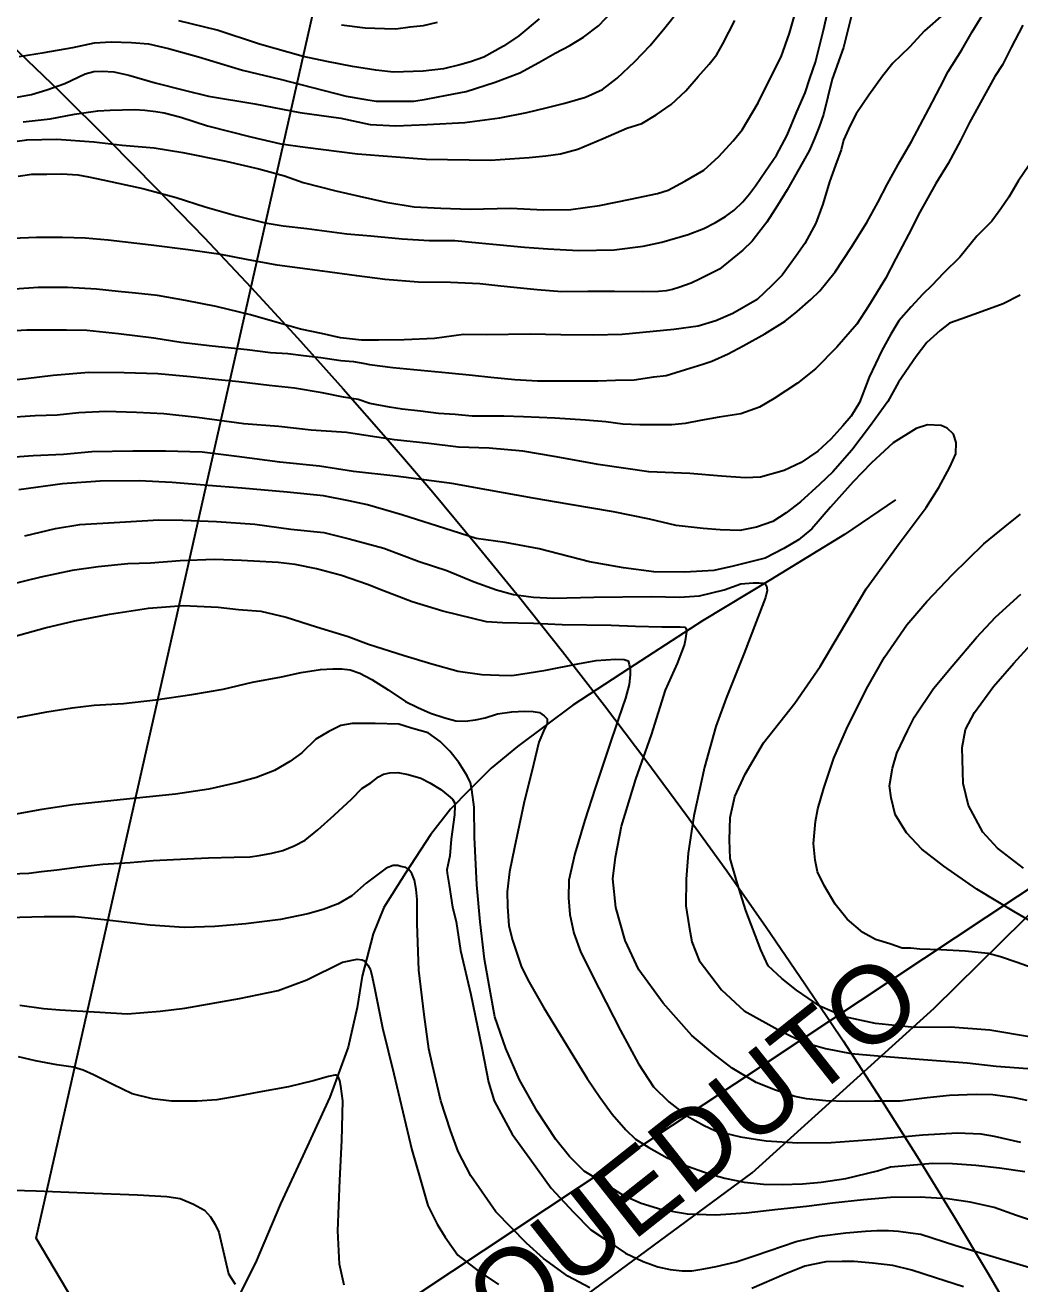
# Model space of a CAD drawing. Header units: millimetres. Extents: x 548366 to 1117317, y 7446967 to 14899125.
# Drawn here: x 555748.2 to 556096.9, y 7456425.4 to 7456866.6 of the extents above; entities that cross this region are included whole.
import ezdxf

# ---------------------------------------------------------------- set-up
doc = ezdxf.new("R2010")
doc.units = ezdxf.units.MM
doc.header["$MEASUREMENT"] = 0
for name, color, linetype in [('AQUEDUTO', 7, 'Continuous'), ('CURVA_INTERMEDIÁRIA', 32, 'Continuous'), ('CURVA_MESTRA', 36, 'Continuous'), ('ENERGIA', 7, 'Continuous'), ('RADIAIS', 222, 'Continuous'), ('RIO_PERMANENTE', 4, 'Continuous')]:
    doc.layers.add(name, color=color, linetype=linetype)
doc.styles.add('ARIAL', font='ARIAL.TTF')

msp = doc.modelspace()

# ---------------------------------------------------------------- linework, layer by layer
at = {"layer": 'AQUEDUTO', "ltscale": 5}
msp.add_lwpolyline([(555922.08, 7456404.56), (556003.1, 7456464.32), (556066.84, 7456521.98), (556153.43, 7456607.28), (556203.94, 7456649.33), (556278.51, 7456726.22), (556315.79, 7456762.26), (556394.39, 7456852.03), (556447.31, 7456908.49), (556465.35, 7456924.11), (556523.07, 7456962.56), (556551.94, 7456986.58), (556569.97, 7457014.21), (556589.22, 7457051.46), (556693.39, 7457302.63), (556721.05, 7457355.49), (556741.5, 7457411.96)], dxfattribs=at)
at = {"layer": 'CURVA_INTERMEDIÁRIA'}
for points, elevation in [([(555742.81, 7456759.44), (555748.73, 7456759.77), (555755.89, 7456759.77), (555762.73, 7456759.77), (555769.81, 7456759.69), (555780.91, 7456758.56), (555793.3, 7456756.95), (555802.76, 7456755.49), (555813.7, 7456754.2), (555826.01, 7456752.91), (555834.21, 7456751.87), (555840.25, 7456751.47), (555845.77, 7456750.74), (555851.8, 7456750.09), (555858.88, 7456749.05), (555863.3, 7456748.73), (555867.32, 7456748), (555868.85, 7456747.6), (555877.06, 7456746.64), (555886.87, 7456745.67), (555896.68, 7456744.71), (555905.05, 7456743.9), (555911.46, 7456743.24), (555919.9, 7456742.44), (555927.79, 7456741.96), (555938, 7456741.96), (555948.94, 7456741.96), (555955.19, 7456742.14), (555961.7, 7456742.22), (555968.62, 7456743.27), (555972.88, 7456743.83), (555979.72, 7456745.84), (555985.75, 7456747.77), (555988.89, 7456748.81), (555994.68, 7456751.39), (555999.95, 7456754.16), (556007.51, 7456758.42), (556014.67, 7456762.84), (556018.77, 7456766.21), (556023.6, 7456770.47), (556026.74, 7456773.45), (556029.23, 7456776.5), (556032.15, 7456780.09), (556037.78, 7456788.69), (556043.25, 7456797.37), (556047.11, 7456804.44), (556050.51, 7456811.01), (556054.85, 7456818.81), (556058.87, 7456825.8), (556064.98, 7456837.21), (556068.95, 7456844.84), (556071.76, 7456850.39), (556076.51, 7456857.94), (556080.13, 7456864.21), (556085.2, 7456872.41)], 290), ([(555745.72, 7456813.7), (555750.53, 7456814.35), (555755.84, 7456814.35), (555761.07, 7456814.51), (555766.7, 7456814.1), (555770.4, 7456813.46), (555775.47, 7456812.42), (555783.52, 7456810.65), (555789.39, 7456809.36), (555795.1, 7456807.83), (555801.11, 7456806.2), (555811.25, 7456802.91), (555821.87, 7456799.93), (555832.32, 7456797.36), (555838.68, 7456796.24), (555846.96, 7456795.27), (555860.94, 7456793.42), (555869.31, 7456792.7), (555880.33, 7456791.73), (555889.82, 7456791.09), (555898.83, 7456791.09), (555907.17, 7456790.35), (555912.16, 7456789.87), (555923.18, 7456788.75), (555931.39, 7456788.18), (555942.17, 7456787.62), (555954.72, 7456787.86), (555964.83, 7456789.18), (555971.43, 7456790.47), (555980.6, 7456793.2), (555986.07, 7456795.37), (555990.25, 7456797.38), (555993.71, 7456799.47), (555996.77, 7456801.72), (555999.75, 7456804.7), (556002.08, 7456807.43), (556004.25, 7456810.24), (556007.71, 7456815.47), (556011.59, 7456821), (556015.37, 7456828.07), (556018.75, 7456836.19), (556021.65, 7456842.86), (556023.26, 7456847.85), (556025.2, 7456853.62), (556026.25, 7456857.88), (556028.1, 7456864.87), (556029.87, 7456873.07)], 320), ([(555741.14, 7456825.35), (555748.79, 7456826.36), (555759.3, 7456826.64), (555772.29, 7456825.72), (555782.24, 7456824.52), (555793.36, 7456823.58), (555803.41, 7456821.93), (555818.52, 7456818.89), (555830.13, 7456816.22), (555839.06, 7456813.73), (555845.66, 7456811.41), (555857.08, 7456808.55), (555865.28, 7456806.62), (555874.68, 7456804.6), (555884.54, 7456802.94), (555893.85, 7456802.39), (555904.23, 7456802.11), (555918.33, 7456802.39), (555929.94, 7456801.83), (555939.43, 7456802.02), (555949.56, 7456803.4), (555960.34, 7456805.61), (555969.89, 7456807.59), (555973.58, 7456808.79), (555979.47, 7456811.92), (555986.11, 7456815.78), (555991.36, 7456820.57), (555996.34, 7456826.1), (555999.56, 7456829.96), (556005.18, 7456839.35), (556009.79, 7456848.84), (556013.22, 7456855.45), (556016.17, 7456863.74), (556018.47, 7456871.93)], 330), ([(556037.84, 7456869.96), (556035.09, 7456858.81), (556031.07, 7456847.72), (556028.02, 7456835.26), (556026.48, 7456831.01), (556024.87, 7456826.83), (556023.1, 7456822.73), (556020.93, 7456818.79), (556015.29, 7456808.9), (556011.92, 7456803.43), (556008.22, 7456797.57), (556005.38, 7456793.96), (556003.04, 7456790.83), (555999.82, 7456787.69), (555996.04, 7456784.64), (555991.54, 7456781.1), (555987.84, 7456779.17), (555984.62, 7456777.56), (555981.72, 7456776.2), (555977.3, 7456774.67), (555975.13, 7456773.95), (555972.87, 7456773.46), (555970.22, 7456773.22), (555964.59, 7456773.14), (555954.8, 7456773.29), (555945.47, 7456773.21), (555936.38, 7456773.13), (555927.69, 7456773.77), (555920.61, 7456774.5), (555914.98, 7456775.14), (555907.62, 7456775.88), (555897.32, 7456776.44), (555885.97, 7456776.52), (555874.39, 7456777.41), (555864.44, 7456778.7), (555852.37, 7456780.31), (555836.52, 7456782.48), (555825.82, 7456784.41), (555816.81, 7456786.18), (555805.34, 7456787.8), (555792.31, 7456789.48), (555777.34, 7456791.17), (555769.22, 7456791.98), (555761.28, 7456792.2), (555752.11, 7456792.2), (555743.66, 7456791.8)], 310), ([(555746.08, 7456855.6), (555754.81, 7456857), (555764.85, 7456858.79), (555772.45, 7456860.38), (555778.36, 7456860.75), (555785.49, 7456860.47), (555791.4, 7456860), (555798.4, 7456858.37), (555809, 7456855.47), (555824.39, 7456850.87), (555837.62, 7456847.69), (555848.97, 7456844.69), (555860.77, 7456841.69), (555866.87, 7456840.66), (555871.19, 7456839.91), (555876.72, 7456839.91), (555884.42, 7456840), (555888.73, 7456840.66), (555895.96, 7456842.06), (555902.81, 7456843.38), (555912.94, 7456846.66), (555921.57, 7456849.94), (555928.29, 7456853.55), (555934.02, 7456856.73), (555939.08, 7456859.45), (555943.96, 7456862.36), (555949.22, 7456866.3), (555954.1, 7456871.55)], 360), ([(555747.46, 7456832.67), (555756.94, 7456833.8), (555765.48, 7456835.39), (555770.35, 7456836.14), (555773.64, 7456836.61), (555777.95, 7456836.8), (555786.57, 7456836.99), (555790.14, 7456836.8), (555793.98, 7456836.33), (555796.89, 7456835.86), (555802.71, 7456834.36), (555812.09, 7456831.36), (555827.29, 7456827.43), (555837.86, 7456825.04), (555846.4, 7456823.82), (555864.69, 7456821.48), (555888.81, 7456819.6), (555911.3, 7456819.23), (555924.82, 7456820.17), (555930.73, 7456820.73), (555935.89, 7456821.48), (555941.99, 7456823.17), (555950.81, 7456826.83), (555959.16, 7456830.49), (555964.32, 7456832.17), (555969.38, 7456835.17), (555974.6, 7456838.8), (555979.76, 7456843.58), (555984.17, 7456848.55), (555988.01, 7456852.87), (555990.64, 7456856.33), (555992.8, 7456860.09), (555996.93, 7456868.22)], 340), ([(555928.35, 7456868.82), (555921.22, 7456862.82), (555915.87, 7456859.26), (555909.02, 7456855.32), (555904.33, 7456853.73), (555900.53, 7456852.67), (555894.81, 7456851.26), (555887.68, 7456850.51), (555877.36, 7456850.14), (555871.07, 7456850.79), (555862.91, 7456852.1), (555853.9, 7456853.89), (555845.64, 7456855.57), (555830.3, 7456859.91), (555815.47, 7456864.79), (555802.05, 7456868.07)], 370), ([(556097.9, 7456866.55), (556093.85, 7456858.78), (556090.79, 7456852.74), (556088.12, 7456848.63), (556084.97, 7456842.84), (556079.26, 7456832.42), (556076.03, 7456826.22), (556071.71, 7456818.14), (556067.49, 7456811.11), (556061.86, 7456801.02), (556057.8, 7456793.24), (556053.39, 7456784.75), (556049.75, 7456777.8), (556043.87, 7456768.04), (556039.73, 7456761.75), (556032.74, 7456753.75), (556025.21, 7456746.14), (556018.91, 7456741.1), (556010.72, 7456735.72), (556005.67, 7456732.74), (555999.13, 7456730.34), (555991.43, 7456729.19), (555984.91, 7456728.02), (555979.61, 7456727.02), (555974.89, 7456726.53), (555968.85, 7456726.44), (555963.72, 7456726.44), (555957.76, 7456726.78), (555951.8, 7456727.52), (555944.59, 7456728.18), (555933.92, 7456728.84), (555922.84, 7456729.34), (555915.97, 7456729.59), (555910.67, 7456729.59), (555904.88, 7456729.59), (555898.92, 7456730.09), (555893.12, 7456730.5), (555886.75, 7456731.25), (555880.38, 7456731.99), (555875.91, 7456732.74), (555869.04, 7456733.98), (555864.9, 7456735.38), (555859.78, 7456736.23), (555852.33, 7456737.72), (555842.56, 7456739.29), (555833.7, 7456740.29), (555823.11, 7456741.61), (555814.74, 7456742.44), (555806.14, 7456743.35), (555794.73, 7456744.42), (555782.9, 7456744.75), (555770.48, 7456744.83), (555758.06, 7456743.76), (555748.38, 7456742.6), (555738.86, 7456741.61)], 280), ([(555859.13, 7456866.75), (555867.37, 7456865.69), (555874.11, 7456865.42), (555878.1, 7456865.33), (555883.15, 7456866.04), (555887.85, 7456866.48), (555892.72, 7456867.63)], 380), ([(556100.03, 7456817.45), (556096.35, 7456811.89), (556092.99, 7456806.33), (556090.26, 7456802.24), (556087.01, 7456797.94), (556081.86, 7456792.59), (556075.88, 7456785.25), (556070.1, 7456779.69), (556066.01, 7456775.28), (556062.83, 7456772.25), (556058.84, 7456767.85), (556054.43, 7456762.92), (556051.7, 7456758.3), (556048.55, 7456752.53), (556044.03, 7456743.19), (556040.67, 7456734.38), (556037.71, 7456729.59), (556034.87, 7456726.13), (556030.57, 7456721.52), (556026.05, 7456717.32), (556020.28, 7456713.33), (556014.3, 7456710.5), (556006, 7456708.19), (556000.65, 7456707.88), (555992.28, 7456708.5), (555981.15, 7456709.44), (555966.77, 7456710.07), (555949.03, 7456712.59), (555934.37, 7456715.32), (555922.61, 7456717.32), (555910.85, 7456718.26), (555900.04, 7456718.68), (555889.75, 7456719.94), (555877.68, 7456721.2), (555869.1, 7456722.56), (555860.8, 7456723.82), (555848.41, 7456724.66), (555837.07, 7456725.92), (555824.89, 7456726.86), (555808.44, 7456729.07), (555796.79, 7456730.33), (555787.23, 7456730.85), (555776.52, 7456731.17), (555766.97, 7456730.75), (555759.41, 7456729.91), (555751.64, 7456729.7), (555741.25, 7456728.96)], 270), ([(556097, 7456772), (556091.02, 7456768.95), (556084.93, 7456766.65), (556076.53, 7456763.6), (556072.26, 7456762.15), (556069.01, 7456759.53), (556064.29, 7456755.33), (556060.51, 7456750.4), (556054.31, 7456741.48), (556050.64, 7456734.67), (556044.55, 7456726.27), (556038.04, 7456717.56), (556031.32, 7456710.01), (556026.67, 7456705.54), (556019.95, 7456699.45), (556015.02, 7456695.68), (556010.29, 7456692.63), (556004.62, 7456690.64), (555998.74, 7456689.49), (555991.81, 7456689.7), (555985.83, 7456690.12), (555976.41, 7456691.26), (555967.07, 7456693.46), (555954.47, 7456695.98), (555939.25, 7456698.6), (555926.33, 7456700.81), (555909.99, 7456703.75), (555897.81, 7456705.96), (555878.18, 7456708.47), (555863.27, 7456710.15), (555851.33, 7456711.95), (555837.47, 7456713.41), (555822.36, 7456715.41), (555810.28, 7456716.88), (555797.37, 7456717.3), (555785.96, 7456717.3), (555771.58, 7456716.99), (555761.6, 7456716.15), (555751, 7456715.63), (555736.61, 7456714.58)], 260), ([(555748.05, 7456687.58), (555758.86, 7456690.21), (555767.37, 7456691.57), (555781.33, 7456692.41), (555795.06, 7456693.23), (555803.46, 7456693.13), (555815.22, 7456692.6), (555828.66, 7456691.66), (555841.36, 7456689.98), (555852.91, 7456688.72), (555861.8, 7456686.58), (555873.87, 7456683.23), (555886.36, 7456678.61), (555896.02, 7456675.46), (555905.58, 7456671.48), (555913.45, 7456668.65), (555919.33, 7456667.07), (555926.37, 7456666.13), (555933.46, 7456665.71), (555947.53, 7456666.03), (555967.79, 7456666.34), (555977.52, 7456666.11), (555984.55, 7456666.53), (555993.27, 7456668.63), (555999.04, 7456670.73), (556003.45, 7456671.15), (556005.55, 7456671.15), (556006.92, 7456671.04), (556007.65, 7456670.73), (556008.07, 7456670), (556008.28, 7456668.42), (556007.76, 7456666.01), (556004.5, 7456657.41), (556000.3, 7456646.5), (555993.88, 7456630.67), (555990.31, 7456620.7), (555986.32, 7456606.44), (555982.64, 7456589.48), (555980.65, 7456576.37), (555979.91, 7456567.24), (555979.81, 7456557.91), (555980.98, 7456550.48), (555981.92, 7456545.23), (555984.44, 7456538.73), (555992.32, 7456528.45), (556000.19, 7456521.1), (556013.1, 7456513.97), (556021.35, 7456510.02), (556028.7, 7456507.92), (556037.73, 7456506.14), (556047.07, 7456505.3), (556061.56, 7456504.15), (556078.42, 7456502.88), (556088.61, 7456501.73), (556099.74, 7456500.89)], 240), ([(556100.9, 7456536.23), (556096, 7456537.99), (556090.08, 7456540.02), (556085.82, 7456541.13), (556077.68, 7456541.96), (556069.17, 7456542.52), (556061.86, 7456542.7), (556058.64, 7456543.08), (556055.68, 7456543.08), (556051.34, 7456544.56), (556046.34, 7456546.13), (556041.9, 7456548.53), (556036.35, 7456553.25), (556032.1, 7456558.42), (556028.3, 7456564.99), (556025.99, 7456569.79), (556025.16, 7456573.95), (556024.6, 7456579.77), (556025.25, 7456587.43), (556026.08, 7456591.87), (556028.12, 7456599.17), (556031.73, 7456609.61), (556036.07, 7456619.87), (556043.12, 7456633.91), (556049.41, 7456645), (556057.28, 7456656.37), (556064.31, 7456664.6), (556073.32, 7456674.01), (556084.32, 7456684.82), (556091.72, 7456690.83), (556097.09, 7456695.17)], 260), ([(556099.4, 7456489.65), (556094.99, 7456490.59), (556087.43, 7456491.64), (556081.55, 7456491.75), (556072.21, 7456491.43), (556064.44, 7456490.59), (556054.91, 7456489.44), (556045.99, 7456489.44), (556036.23, 7456489.34), (556028.88, 7456489.55), (556022.05, 7456490.18), (556018.06, 7456491.02), (556011.24, 7456493.22), (556004.41, 7456495.95), (555996.01, 7456500.98), (555989.4, 7456506.12), (555981.9, 7456512.49), (555971.82, 7456523.82), (555963.31, 7456535.46), (555958.49, 7456545.74), (555955.31, 7456557.36), (555954.16, 7456567.33), (555955.1, 7456574.99), (555957.2, 7456585.79), (555962.26, 7456602.25), (555967.72, 7456617.88), (555972.65, 7456633.51), (555976.87, 7456642.82), (555979.28, 7456649.22), (555979.81, 7456651.64), (555980.12, 7456654.05), (555980.02, 7456654.89), (555979.6, 7456655.41), (555977.81, 7456655.52), (555971.41, 7456655.62), (555962.17, 7456655.83), (555953.56, 7456656.15), (555936.47, 7456656.35), (555926.39, 7456656.88), (555915.57, 7456657.09), (555909.9, 7456657.4), (555905.07, 7456658.66), (555894.58, 7456661.18), (555883.87, 7456664.43), (555873.79, 7456668.31), (555868.16, 7456670.56), (555859.13, 7456673.71), (555850.31, 7456676.02), (555842.86, 7456677.49), (555836.87, 7456678.22), (555824.07, 7456678.96), (555814.51, 7456679.27), (555802.57, 7456678.84), (555792.17, 7456678), (555784.19, 7456677.79), (555773.8, 7456676.74), (555764.67, 7456675.49), (555753.64, 7456673.07), (555742.72, 7456670.45)], 230), ([(556106.64, 7456548.99), (556094.8, 7456555.92), (556081.85, 7456563.77), (556070.29, 7456571.82), (556062.47, 7456577.71), (556057.2, 7456583.53), (556053.13, 7456589.91), (556051.74, 7456595.73), (556051.19, 7456599.98), (556052.3, 7456606.18), (556053.78, 7456611.35), (556057.49, 7456619.28), (556059.99, 7456624.09), (556066.56, 7456634.07), (556073.13, 7456641.93), (556081.64, 7456652), (556088.32, 7456659.09), (556097.29, 7456667.14)], 270), ([(555742.54, 7456651.82), (555755.22, 7456655.33), (555765.62, 7456657.84), (555777.79, 7456660.15), (555791.44, 7456662.25), (555803.62, 7456663.2), (555815.87, 7456662.54), (555823.01, 7456661.81), (555830.78, 7456661.18), (555839.71, 7456659.08), (555850.31, 7456655.72), (555861.44, 7456652.26), (555868.53, 7456649.6), (555881.02, 7456645.61), (555890.78, 7456642.68), (555900.02, 7456640.16), (555908.32, 7456639), (555914.3, 7456638.69), (555918.82, 7456638.58), (555924.17, 7456639.42), (555930.75, 7456640.47), (555941.88, 7456642.67), (555948.39, 7456643.93), (555955.11, 7456644.35), (555958.15, 7456644.25), (555959.52, 7456643.72), (555959.94, 7456642.46), (555960.25, 7456640.99), (555960.25, 7456638.9), (555959.94, 7456635.43), (555958.68, 7456630.71), (555956.16, 7456623.58), (555952.59, 7456612.77), (555948.05, 7456599.15), (555944.38, 7456587.92), (555940.91, 7456576.17), (555938.81, 7456566.83), (555938.61, 7456560.67), (555939.13, 7456554.9), (555940.5, 7456548.29), (555943.02, 7456541.47), (555949.42, 7456528.77), (555956.89, 7456514.22), (555963.19, 7456502.47), (555968.44, 7456494.39), (555973.79, 7456489.14), (555980.2, 7456484.32), (555985.97, 7456480.96), (555990.24, 7456479.04), (555998.96, 7456476.94), (556007.98, 7456475.47), (556019.01, 7456474.85), (556030.77, 7456474.95), (556046.52, 7456476.1), (556062.89, 7456477.57), (556075.06, 7456478.3), (556083.25, 7456477.98), (556087.87, 7456477.15), (556097.1, 7456475.05)], 220), ([(556098.14, 7456571.1), (556089.04, 7456578.09), (556083.95, 7456583.73), (556078.86, 7456593.07), (556077.01, 7456600.74), (556076.64, 7456613.4), (556077.85, 7456619.68), (556081, 7456625.68), (556087.66, 7456634.73), (556094.78, 7456642.96), (556100.7, 7456649.52)], 280), ([(555745.44, 7456623.95), (555755.75, 7456625.93), (555764.65, 7456627.33), (555772.4, 7456628.23), (555782.61, 7456628.83), (555793.9, 7456630.06), (555806.6, 7456631.96), (555817.56, 7456633.85), (555827.86, 7456636.24), (555837.99, 7456638.15), (555844.92, 7456639.71), (555851.76, 7456640.78), (555856.05, 7456640.95), (555859.18, 7456640.95), (555862.15, 7456640.62), (555865.53, 7456639.47), (555869.73, 7456637.24), (555875.42, 7456633.62), (555881.52, 7456629.5), (555885.89, 7456627.36), (555890.34, 7456625.38), (555895.29, 7456623.73), (555899.16, 7456622.75), (555902.46, 7456622.58), (555906.09, 7456623.08), (555909.45, 7456623.79), (555913.73, 7456625.19), (555918.76, 7456625.85), (555923.21, 7456626.09), (555926.26, 7456626.01), (555928.49, 7456625.6), (555930.14, 7456624.45), (555931.13, 7456623.38), (555931.13, 7456622.55), (555931.13, 7456621.73), (555930.3, 7456619.92), (555928.24, 7456615.3), (555926.35, 7456607.4), (555923.04, 7456593.74), (555919.74, 7456578.34), (555917.93, 7456569.85), (555917.18, 7456562.78), (555917.26, 7456557.67), (555917.76, 7456550.84), (555919.08, 7456545.81), (555922.21, 7456536.34), (555924.85, 7456531.15), (555929.98, 7456522.11), (555935.75, 7456512.8), (555941.44, 7456503.49), (555945.15, 7456497.32), (555949.62, 7456490.82), (555953.99, 7456484.81), (555958.77, 7456479.37), (555962.15, 7456476.08), (555966.77, 7456473.19), (555973.2, 7456469.57), (555978.72, 7456467.18), (555988.03, 7456463.97), (555993.45, 7456462.44), (556000.21, 7456461.04), (556006.97, 7456460.3), (556013.57, 7456460.22), (556020.66, 7456460.38), (556027.25, 7456461.04), (556035.83, 7456462.36), (556046.95, 7456464.99), (556051.56, 7456466.34), (556058.32, 7456467), (556066.31, 7456467.66), (556073.32, 7456467.57), (556081.4, 7456467), (556089.72, 7456466.01), (556098.63, 7456464.77)], 210), ([(555736.9, 7456568.9), (555749.43, 7456569.39), (555753.88, 7456569.88), (555759.29, 7456570.52), (555767.22, 7456571.57), (555775.47, 7456572.46), (555785.02, 7456573.11), (555793.02, 7456573.76), (555804.99, 7456574.32), (555812.5, 7456574.74), (555821.48, 7456574.9), (555827.06, 7456575.06), (555830.22, 7456575.54), (555834.67, 7456576.35), (555838.47, 7456577.32), (555842.51, 7456578.94), (555846.39, 7456580.88), (555850.84, 7456584.52), (555856.5, 7456589.69), (555862.73, 7456595.43), (555866.17, 7456598.96), (555869.32, 7456601.06), (555872.07, 7456603.16), (555873.85, 7456604.05), (555876.03, 7456604.54), (555878.78, 7456604.62), (555882.42, 7456603.97), (555886.95, 7456602.68), (555890.03, 7456600.98), (555893.91, 7456598.64), (555896.42, 7456596.62), (555898.03, 7456595.24), (555898.68, 7456594.11), (555898.84, 7456592.98), (555898.68, 7456589.75), (555897.58, 7456581.2), (555897.09, 7456575.38), (555895.96, 7456570.53), (555896.12, 7456569.31), (555896.85, 7456565.11), (555897.98, 7456557.43), (555899.28, 7456552.34), (555900.81, 7456542.18), (555904.37, 7456526.82), (555906.73, 7456515.52), (555908.26, 7456508.09), (555910.61, 7456496.04), (555912.55, 7456489.5), (555916.67, 7456481.9), (555918.87, 7456477.87), (555925.1, 7456469.3), (555932.54, 7456458.88), (555940.38, 7456450.47), (555946.53, 7456444.33), (555951.27, 7456441.12), (555958.64, 7456436.19), (555964.78, 7456433.2), (555969.96, 7456431.34), (555974.25, 7456430.45), (555978.53, 7456429.89), (555981.85, 7456429.97), (555986.05, 7456430.62), (555990.42, 7456431.42), (555997.46, 7456433.12), (556004.09, 7456435.3), (556018.47, 7456440.24), (556026.64, 7456442.1), (556035.94, 7456443.23), (556042.81, 7456443.8), (556046.78, 7456444.12), (556050.82, 7456444.04), (556054.38, 7456443.8), (556058.5, 7456443.31), (556062.22, 7456442.75), (556074.43, 7456438.78), (556092.95, 7456433.29), (556109.12, 7456428.52)], 190), ([(555946.17, 7456423.94), (555938.38, 7456428.02), (555929.95, 7456434.22), (555923.97, 7456439.64), (555913.13, 7456450.66), (555904.41, 7456463.26), (555899.93, 7456471.76), (555897.24, 7456479.17), (555893.91, 7456489.55), (555891.03, 7456502.05), (555889.73, 7456507.79), (555888.06, 7456519.83), (555886.21, 7456535.39), (555885.65, 7456551.6), (555885.65, 7456560.11), (555885.28, 7456563.62), (555884.72, 7456566.87), (555883.79, 7456569.18), (555882.68, 7456570.66), (555881.66, 7456571.31), (555879.9, 7456571.68), (555878.79, 7456572.05), (555877.21, 7456572.05), (555874.71, 7456571.13), (555867.76, 7456565.85), (555862.75, 7456561.4), (555857.93, 7456558.53), (555852.65, 7456556.59), (555847.27, 7456555.1), (555837.75, 7456553.12), (555825.51, 7456551.55), (555814.67, 7456550.62), (555803.91, 7456550.35), (555791.95, 7456551.09), (555775.85, 7456553.03), (555765.74, 7456554.04), (555754.81, 7456554.04), (555742.01, 7456553.67)], 180), ([(555746.36, 7456523.05), (555754.61, 7456521.84), (555760.35, 7456521.47), (555772.4, 7456520.73), (555784.06, 7456519.99), (555795.56, 7456520.92), (555804.18, 7456522.03), (555823.28, 7456525.37), (555836.87, 7456528.19), (555846.88, 7456531.99), (555859.39, 7456538.19), (555864.59, 7456539.21), (555866.35, 7456538.93), (555867.18, 7456538.56), (555868.29, 7456537.08), (555869.22, 7456535.41), (555869.87, 7456533.01), (555870.61, 7456529.12), (555873.5, 7456515.14), (555877.4, 7456499.03), (555880.55, 7456485.65), (555883.79, 7456472.4), (555886.57, 7456462.7), (555889.36, 7456452.88), (555892.6, 7456446.31), (555895.38, 7456441.77), (555899.92, 7456435.47), (555907.01, 7456429.94), (555914.15, 7456425.12)], 170), ([(555860.03, 7456424.95), (555858.37, 7456432.27), (555857.81, 7456443.91), (555858.55, 7456461.78), (555859.2, 7456475.65), (555859.57, 7456489.55), (555858.83, 7456494.73), (555858.46, 7456496.59), (555857.99, 7456497.79), (555857.35, 7456498.53), (555856.79, 7456498.53), (555854.56, 7456498.07), (555849.19, 7456496.59), (555840.47, 7456494.46), (555830.09, 7456492.6), (555822.71, 7456491.22), (555815.38, 7456489.83), (555808.43, 7456489.46), (555799.53, 7456489.37), (555792.86, 7456490.2), (555785.72, 7456491.96), (555778.95, 7456495.21), (555772.19, 7456498.63), (555768.52, 7456500.32), (555764.99, 7456501.34), (555759.25, 7456502.17), (555751.83, 7456503.56), (555745.9, 7456504.95)], 160), ([(556077.19, 7456424.31), (556067.31, 7456427.48), (556058.97, 7456430.17), (556052.39, 7456431.84), (556045.25, 7456432.67), (556038.85, 7456433.23), (556034.59, 7456433.23), (556028.84, 7456433.13), (556021.52, 7456431.56), (556014.29, 7456428.69), (556002.98, 7456423.78)], 180)]:
    msp.add_lwpolyline(points, dxfattribs=dict(at, elevation=elevation))
at = {"layer": 'CURVA_MESTRA'}
for points, elevation in [([(555743.96, 7456841.1), (555750.44, 7456842.23), (555755.76, 7456843.95), (555762.05, 7456846.2), (555769.18, 7456849.48), (555772.27, 7456850.32), (555775.18, 7456850.41), (555779.22, 7456850.23), (555784.47, 7456849.1), (555793.76, 7456846.38), (555803.89, 7456843.85), (555812.4, 7456841.75), (555828.72, 7456839.03), (555844.49, 7456836.03), (555858.84, 7456833.97), (555869.16, 7456831.81), (555878.14, 7456831.35), (555889.12, 7456831.72), (555902.26, 7456832.47), (555914.64, 7456834.16), (555924.03, 7456836.03), (555930.84, 7456837.58), (555937.32, 7456839.26), (555944.63, 7456841.33), (555950.55, 7456844.05), (555955.71, 7456847.98), (555961.9, 7456853.8), (555967.25, 7456859.42), (555972.41, 7456865.7), (555977.51, 7456871.97)], 350), ([(556070.14, 7456870.49), (556063.47, 7456864.63), (556058.16, 7456858.84), (556052.34, 7456853.32), (556048.72, 7456848.74), (556043.89, 7456842.06), (556039.47, 7456835.47), (556037.38, 7456831.46), (556035.04, 7456826.31), (556034.24, 7456822.86), (556032.21, 7456817.56), (556030.2, 7456811.62), (556027.78, 7456803.82), (556025.37, 7456797.15), (556021.51, 7456790), (556018.53, 7456785.74), (556013.6, 7456778.99), (556009.98, 7456775.38), (556004.75, 7456770.4), (555996.31, 7456765.49), (555990.36, 7456763), (555984.16, 7456761.07), (555975.63, 7456759.95), (555957.47, 7456758.15), (555947.34, 7456757.91), (555935.99, 7456758.07), (555925.21, 7456758.32), (555909.93, 7456758.07), (555901.81, 7456758.15), (555891.68, 7456756.79), (555881.07, 7456756.31), (555872.06, 7456756.15), (555866.1, 7456756.15), (555858.78, 7456757.03), (555852.11, 7456758.48), (555844.71, 7456760.08), (555836.5, 7456762.34), (555827.19, 7456765.01), (555815.13, 7456767.99), (555804.43, 7456770.08), (555794.53, 7456771.85), (555786.81, 7456772.65), (555780.78, 7456773.21), (555773.15, 7456774.1), (555763.02, 7456774.66), (555752.8, 7456774.66), (555744.43, 7456774.1)], 300), ([(556100.96, 7456511.85), (556086.37, 7456514.26), (556072.62, 7456515.31), (556060.12, 7456515.21), (556046.3, 7456516.68), (556035.38, 7456518.99), (556026.77, 7456522.66), (556018.58, 7456528.32), (556013.43, 7456532.41), (556008.6, 7456536.82), (556006.08, 7456542.48), (556000.84, 7456556.21), (555997.8, 7456565.96), (555995.28, 7456574.46), (555995.07, 7456581.07), (555995.28, 7456588.83), (555996.95, 7456596.17), (556000.63, 7456604.04), (556007.03, 7456615.05), (556018.06, 7456628.9), (556026.88, 7456641.81), (556042.97, 7456668.97), (556054.63, 7456684.92), (556064.08, 7456697.51), (556068.51, 7456704.53), (556072.4, 7456711.67), (556074.5, 7456716.28), (556074.6, 7456720.27), (556073.66, 7456723.21), (556071.35, 7456725.31), (556069.35, 7456726.25), (556064.52, 7456726.46), (556060.54, 7456725.2), (556052.45, 7456720.17), (556044.79, 7456713.03), (556038.43, 7456706.48), (556030.55, 7456697.67), (556023.94, 7456690.01), (556019.32, 7456686.13), (556014.18, 7456683.09), (556007.56, 7456679.73), (555996.33, 7456677), (555989.61, 7456675.43), (555979.47, 7456674.87), (555968.55, 7456674.98), (555957.94, 7456676.34), (555946.08, 7456678.44), (555928.38, 7456683.07), (555916.41, 7456685.27), (555906.33, 7456686.64), (555897.83, 7456689.36), (555880.19, 7456694.92), (555868.22, 7456698.49), (555861.63, 7456699.87), (555852.81, 7456701.55), (555840.01, 7456702.91), (555824.15, 7456704.28), (555812.39, 7456705.22), (555799.69, 7456706.27), (555788.16, 7456706.91), (555774.52, 7456706.7), (555761.29, 7456705.86), (555745.96, 7456703.66)], 250), ([(556106.12, 7456445.83), (556095.77, 7456449.32), (556087.91, 7456452.18), (556079.43, 7456453.96), (556071.48, 7456455.21), (556061.93, 7456455.75), (556051.58, 7456455.66), (556042.11, 7456454.86), (556031.22, 7456453.61), (556022.04, 7456452.53), (556012.04, 7456451.46), (556000.97, 7456450.21), (555990.17, 7456449.5), (555980.35, 7456449.77), (555971.42, 7456451.37), (555964.19, 7456453.51), (555958.33, 7456456.16), (555950.56, 7456460.98), (555944.13, 7456464.9), (555939.04, 7456469.99), (555934.22, 7456475.96), (555927.62, 7456485.87), (555921.44, 7456496.91), (555916.71, 7456507.88), (555912.78, 7456518.94), (555910.81, 7456529.92), (555909.2, 7456539.19), (555907.69, 7456552.3), (555906.53, 7456565.23), (555905.73, 7456581.9), (555905.55, 7456592.43), (555904.75, 7456598.58), (555904.3, 7456600.99), (555903.14, 7456603.4), (555900.2, 7456608.13), (555897.07, 7456612.14), (555893.71, 7456615.54), (555889.42, 7456618.58), (555883.62, 7456620.18), (555879.16, 7456621.52), (555870.94, 7456621.79), (555862.82, 7456621.79), (555858.8, 7456621.07), (555854.61, 7456619.02), (555850.14, 7456616.26), (555845.14, 7456611.53), (555840.95, 7456608.5), (555835.59, 7456605.37), (555829.34, 7456602.88), (555822.84, 7456601.16), (555812.58, 7456598.84), (555800.88, 7456597.06), (555781.51, 7456595.1), (555764.91, 7456593.31), (555754.03, 7456591.6), (555744.3, 7456589.9)], 200), ([(555656.97, 7456422.08), (555662.44, 7456425.87), (555667.31, 7456429.93), (555680.38, 7456443.92), (555690.2, 7456452.16), (555696.6, 7456456.61), (555701.61, 7456458.46), (555706.33, 7456459.39), (555709.09, 7456459.58), (555727.54, 7456458.74), (555752.1, 7456458), (555769.25, 7456457.26), (555787.58, 7456456.6), (555797.87, 7456456.04), (555802.5, 7456455.3), (555807.14, 7456453.26), (555811.03, 7456451.23), (555813.16, 7456448.82), (555814.83, 7456446.13), (555816.04, 7456443.45), (555818.28, 7456433.93), (555819.49, 7456428.93), (555821.8, 7456425.22)], 150)]:
    msp.add_lwpolyline(points, dxfattribs=dict(at, elevation=elevation))
at = {"layer": 'ENERGIA', "color": 8, "ltscale": 2.5}
msp.add_lwpolyline([(555940.27, 7456124.24), (555752.05, 7456441.45), (555972.79, 7457418.05)], dxfattribs=at)
at = {"layer": 'RADIAIS', "linetype": 'Continuous', "ltscale": 2.5}
msp.add_lwpolyline([(558529.59, 7458174.53), (550197.86, 7452650.98)], dxfattribs=at)
for radius in [4998.2, 3998.56, 2998.91, 1999.28]:
    msp.add_circle((554363.71, 7455412.75), radius, dxfattribs=at)
msp.add_point((556030.06, 7456517.46), dxfattribs=at)
at = {"layer": 'RIO_PERMANENTE'}
msp.add_lwpolyline([(556053.24, 7456700.25), (556035.41, 7456688.05), (556009.53, 7456672.19), (555985.6, 7456657.8), (555959.72, 7456640.96), (555940.18, 7456628.27), (555920.78, 7456613.71), (555911.5, 7456606.14), (555903.93, 7456598.58), (555897.34, 7456591.75), (555890.26, 7456582.72), (555881.47, 7456569.3), (555873.9, 7456557.34), (555870.23, 7456548.07), (555866.33, 7456533.19), (555864.62, 7456522.21), (555861.39, 7456508.37), (555855.04, 7456490.8), (555846.99, 7456473.48), (555837.71, 7456453.47), (555828.92, 7456432.73), (555821.04, 7456416.96), (555818.47, 7456410.67)], dxfattribs=at)

# ---------------------------------------------------------------- texts
at = {"layer": 'AQUEDUTO', "style": 'ARIAL'}
msp.add_text('AQUEDUTO', height=27, rotation=38.3747, dxfattribs=at).set_placement((555896.97, 7456389.19))

doc.saveas('drawing.dxf')
